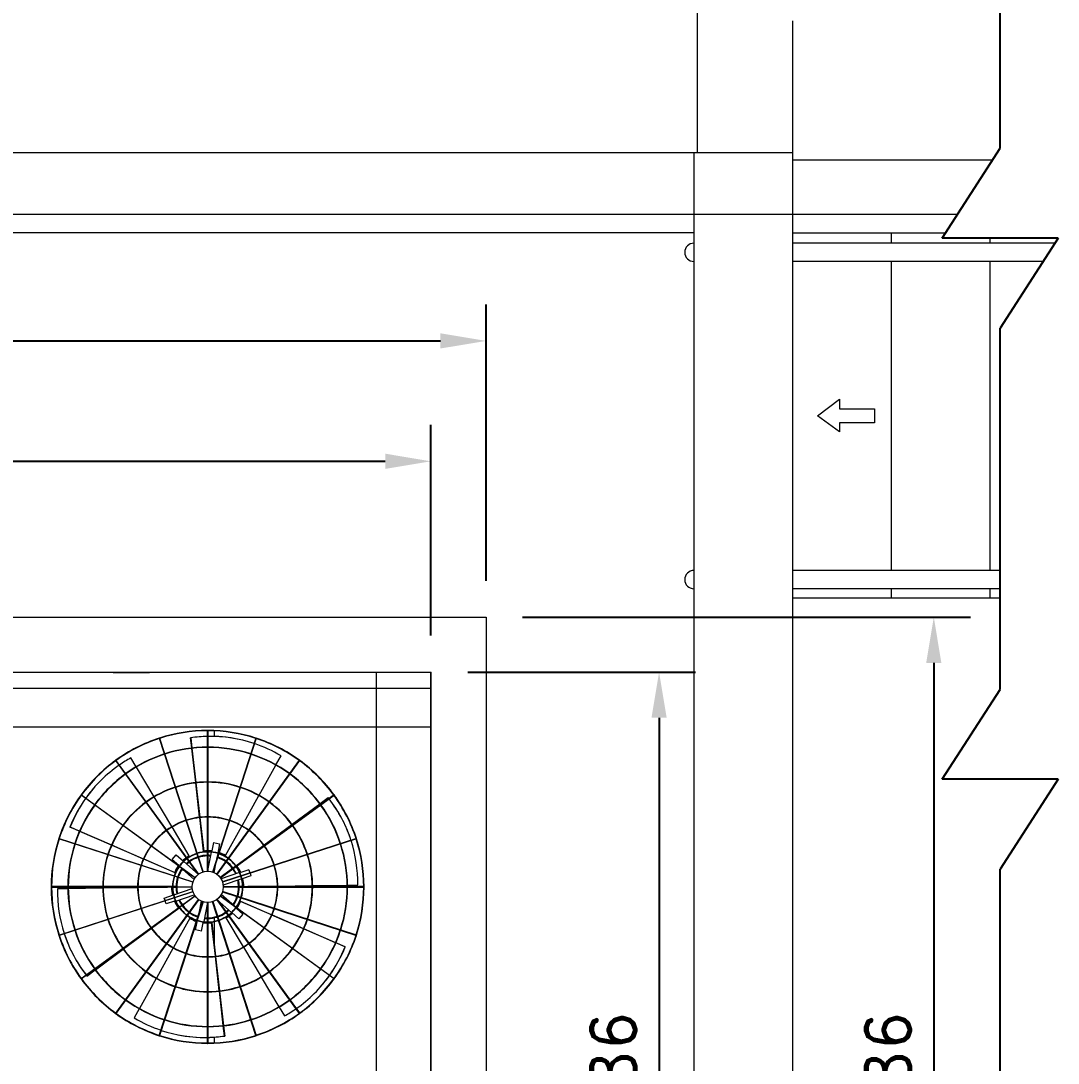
# Model space of a CAD drawing. Header units: millimetres. Extents: x -312439 to 477422, y -331570 to 212570.
# Drawn here: x 350536 to 353376, y 207002 to 209854 of the extents above; entities that cross this region are included whole.
import ezdxf

# ---------------------------------------------------------------- set-up
doc = ezdxf.new("R2010")
doc.units = ezdxf.units.MM
doc.layers.add("MS-110TR'S", color=3, linetype='Continuous', lineweight=5)
doc.styles.add('ROMAND', font='ROMAND.SHX')
doc.dimstyles.new('1-50 (MILIMETRO)', dxfattribs={"dimscale": 0, "dimtxt": 125, "dimasz": 125, "dimexe": 100, "dimexo": 100, "dimgap": 50, "dimtad": 0, "dimdec": 0, "dimzin": 0, "dimdsep": 46, "dimtxsty": 'ROMAND', "dimcen": -390, "dimclrd": 1, "dimclre": 1, "dimclrt": 3, "dimadec": 0, "dimazin": 0, "dimtfac": 1, "dimtdec": 0, "dimtix": 1, "dimtmove": 2, "dimatfit": 2, "dimfxl": 1, "dimtvp": 1, "dimtolj": 1, "dimtzin": 0, "dimarcsym": 0})

# ---------------------------------------------------------------- blocks, each defined once
blk = doc.blocks.new('*D6')
at = {"color": 1, "lineweight": -2, "transparency": 16777216}
for p, q in [((342107, 208322.2), (342107, 209078.5)), ((351809.8, 208322.2), (351809.8, 209078.5)), ((342232, 208978.5), (351684.8, 208978.5))]:
    blk.add_line(p, q, dxfattribs=at)
at = {"color": 1, "transparency": 16777216}
for points in [[(342232, 208999.4), (342232, 208957.7), (342107, 208978.5)], [(351684.8, 208999.4), (351684.8, 208957.7), (351809.8, 208978.5)]]:
    blk.add_solid(points, dxfattribs=at)
at = {"layer": 'Defpoints', "color": 0, "transparency": 16777216}
for p in [(351809.8, 208978.5), (342107, 208222.2), (351809.8, 208222.2)]:
    blk.add_point(p, dxfattribs=at)
at = {"color": 3, "transparency": 16777216, "insert": (346958.4, 209103.5), "char_height": 125, "attachment_point": 5, "style": 'ROMAND'}
blk.add_mtext('\\A1;9703', dxfattribs=at)
blk = doc.blocks.new('*D8')
at = {"color": 1, "lineweight": -2, "transparency": 16777216}
for p, q in [((346958.4, 208171.2), (346958.4, 208749)), ((351658.8, 208172.2), (351658.8, 208749)), ((347083.4, 208649), (351533.8, 208649))]:
    blk.add_line(p, q, dxfattribs=at)
at = {"color": 1, "transparency": 16777216}
for points in [[(347083.4, 208669.9), (347083.4, 208628.2), (346958.4, 208649)], [(351533.8, 208669.9), (351533.8, 208628.2), (351658.8, 208649)]]:
    blk.add_solid(points, dxfattribs=at)
at = {"layer": 'Defpoints', "color": 0, "transparency": 16777216}
for p in [(351658.8, 208649), (346958.4, 208071.2), (351658.8, 208072.2)]:
    blk.add_point(p, dxfattribs=at)
at = {"color": 3, "transparency": 16777216, "insert": (349308.6, 208774), "char_height": 125, "attachment_point": 5, "style": 'ROMAND'}
blk.add_mtext('\\A1;4700', dxfattribs=at)
blk = doc.blocks.new('*D9')
at = {"color": 1, "lineweight": -2, "transparency": 16777216}
for p, q in [((351909.8, 208222.2), (353135.2, 208222.2)), ((353035.2, 208097.2), (353035.2, 205761.2)), ((351909.8, 205636.2), (353135.2, 205636.2))]:
    blk.add_line(p, q, dxfattribs=at)
at = {"color": 1, "transparency": 16777216}
for points in [[(353014.4, 208097.2), (353056, 208097.2), (353035.2, 208222.2)], [(353014.4, 205761.2), (353056, 205761.2), (353035.2, 205636.2)]]:
    blk.add_solid(points, dxfattribs=at)
at = {"layer": 'Defpoints', "color": 0, "transparency": 16777216}
for p in [(351809.8, 208222.2), (351809.8, 205636.2), (353035.2, 205636.2)]:
    blk.add_point(p, dxfattribs=at)
at = {"color": 3, "transparency": 16777216, "insert": (352910.2, 206929.2), "char_height": 125, "attachment_point": 5, "rotation": 90, "style": 'ROMAND'}
blk.add_mtext('\\A1;2586', dxfattribs=at)
blk = doc.blocks.new('*D10')
at = {"color": 1, "lineweight": -2, "transparency": 16777216}
for p, q in [((351759.8, 208072.2), (352383.3, 208072.2)), ((352283.3, 207947.2), (352283.3, 205911.2)), ((351759.8, 205786.2), (352383.3, 205786.2))]:
    blk.add_line(p, q, dxfattribs=at)
at = {"color": 1, "transparency": 16777216}
for points in [[(352262.5, 207947.2), (352304.1, 207947.2), (352283.3, 208072.2)], [(352262.5, 205911.2), (352304.1, 205911.2), (352283.3, 205786.2)]]:
    blk.add_solid(points, dxfattribs=at)
at = {"layer": 'Defpoints', "color": 0, "transparency": 16777216}
for p in [(351659.8, 208072.2), (351659.8, 205786.2), (352283.3, 205786.2)]:
    blk.add_point(p, dxfattribs=at)
at = {"color": 3, "transparency": 16777216, "insert": (352158.3, 206929.2), "char_height": 125, "attachment_point": 5, "rotation": 90, "style": 'ROMAND'}
blk.add_mtext('\\A1;2286', dxfattribs=at)

msp = doc.modelspace()

# ---------------------------------------------------------------- linework, layer by layer
at = {"color": 2}
for p, q in [((353216.986, 209505.924, 0), (353216.986, 210494.664, 0)), ((353058.412, 209259.759, 0), (353216.986, 209505.924, 0)), ((353375.56, 209259.759, 0), (353058.412, 209259.759, 0)), ((353375.56, 209259.759, 0), (353216.986, 209013.594, 0)), ((353216.986, 208024.854, 0), (353216.986, 209013.594, 0)), ((353058.412, 207778.689, 0), (353216.986, 208024.854, 0)), ((353375.56, 207778.689, 0), (353058.412, 207778.689, 0)), ((353375.56, 207778.689, 0), (353216.986, 207532.523, 0)), ((353216.986, 206543.784, 0), (353216.986, 207532.523, 0))]:
    msp.add_line(p, q, dxfattribs=at)
at = {"color": 1, "linetype": 'Continuous', "lineweight": 0}
for p, q in [((352388.512, 209494.437, 0), (352388.512, 210024.437, 0)), ((352648.512, 209854.437, 0), (352648.512, 203569.437, 0)), ((341758.512, 209494.437, 0), (352648.512, 209494.437, 0)), ((352378.512, 209494.437, 0), (352378.512, 200628.55, 0)), ((352648.512, 209474.437, 0), (353196.702, 209474.437, 0)), ((353100.076, 209324.437, 0), (341758.512, 209324.437, 0)), ((352378.512, 209274.437, 0), (341588.512, 209274.437, 0)), ((352648.512, 209274.437, 0), (353067.867, 209274.437, 0)), ((352918.512, 209274.437, 0), (352918.512, 209246.037, 0)), ((353366.721, 209246.037, 0), (352648.512, 209246.037, 0)), ((353188.512, 209259.759, 0), (353188.512, 209246.037, 0)), ((353334.512, 209196.037, 0), (352648.512, 209196.037, 0)), ((352918.512, 209196.037, 0), (352918.512, 208350.333, 0)), ((353188.512, 209196.037, 0), (353188.512, 208350.333, 0)), ((352717.1, 208773.185, 0), (352777.178, 208819.485, 0)), ((352777.178, 208819.485, 0), (352777.178, 208792.362, 0)), ((352777.178, 208792.362, 0), (352872.498, 208792.362, 0)), ((352872.498, 208792.362, 0), (352872.498, 208754.007, 0)), ((352777.178, 208729.331, 0), (352717.1, 208773.185, 0)), ((352872.498, 208754.007, 0), (352777.178, 208754.007, 0)), ((352777.178, 208754.007, 0), (352777.178, 208729.331, 0)), ((353216.986, 208350.333, 0), (352648.512, 208350.333, 0)), ((353216.986, 208300.333, 0), (352648.512, 208300.333, 0)), ((352918.512, 208300.333, 0), (352918.512, 208274.437, 0)), ((353188.512, 208300.333, 0), (353188.512, 208274.437, 0)), ((353216.986, 208274.437, 0), (352648.512, 208274.437, 0))]:
    msp.add_line(p, q, dxfattribs=at)
at = {"color": 7, "linetype": 'Continuous', "lineweight": 0}
for p, q in [((342107.014, 208222.197, 0), (351809.752, 208222.197, 0)), ((351809.752, 208222.197, 0), (351809.752, 205636.197, 0))]:
    msp.add_line(p, q, dxfattribs=at)
at = {"color": 1, "linetype": 'Continuous', "lineweight": 0}
for centre in [(352378.512, 209221.037, 0), (352378.512, 208325.333, 0)]:
    msp.add_arc(centre, 25, 90, 270, dxfattribs=at)
at = {"layer": "MS-110TR'S", "color": 3, "linetype": 'Continuous', "lineweight": 0}
for p, q in [((342257.014, 208072.197, 0), (351659.752, 208072.197, 0)), ((350788.778, 208072.197, 0), (350788.778, 208071.197, 0)), ((350788.778, 208071.197, 0), (350888.778, 208071.197, 0)), ((350888.778, 208071.197, 0), (350888.778, 208072.197, 0)), ((351659.752, 208071.197, 0), (351509.752, 208071.197, 0)), ((351509.752, 205786.197, 0), (351509.752, 208071.197, 0)), ((351559.752, 208072.197, 0), (351559.752, 208071.197, 0)), ((351658.752, 205786.197, 0), (351658.752, 208072.197, 0)), ((351659.752, 205786.197, 0), (351659.752, 208072.197, 0)), ((346959.383, 208028.197, 0), (351658.752, 208028.197, 0)), ((351658.752, 207972.197, 0), (351659.752, 207972.197, 0)), ((346958.383, 207922.197, 0), (351658.752, 207922.197, 0)), ((351000.976, 207892.372, 0), (351001.57, 207892.253, 0)), ((351004.168, 207864.468, 0), (351000.976, 207892.372, 0)), ((351001.57, 207892.253, 0), (351004.741, 207864.534, 0)), ((351046.655, 207911.434, 0), (351046.655, 207896.157, 0)), ((351047.405, 207526.933, 0), (351047.405, 207912.185, 0)), ((351048.405, 207912.185, 0), (351048.405, 207526.933, 0)), ((351048.655, 207896.196, 0), (351048.655, 207911.434, 0)), ((351066.025, 207911.04, 0), (351066.025, 207896.086, 0)), ((350915.199, 207891.087, 0), (351034.248, 207524.691, 0)), ((350916.15, 207891.396, 0), (351035.199, 207525, 0)), ((351015.009, 207769.689, 0), (351004.281, 207863.475, 0)), ((351004.854, 207863.54, 0), (351015.582, 207769.755, 0)), ((351179.661, 207891.396, 0), (351060.611, 207525, 0)), ((351180.612, 207891.087, 0), (351061.562, 207524.691, 0)), ((351129.307, 207888.822, 0), (351128.713, 207888.941, 0)), ((350852.139, 207813.114, 0), (350837.602, 207837.479, 0)), ((351234.8, 207818.236, 0), (351248.51, 207842.789, 0)), ((351022.428, 207518.493, 0), (350795.983, 207830.168, 0)), ((351023.237, 207519.08, 0), (350796.792, 207830.756, 0)), ((350901.016, 207731.19, 0), (350852.651, 207812.255, 0)), ((351072.573, 207519.08, 0), (351299.019, 207830.756, 0)), ((351073.382, 207518.493, 0), (351299.828, 207830.168, 0)), ((351188.29, 207734.945, 0), (351234.312, 207817.363, 0)), ((350738.135, 207757.262, 0), (350737.735, 207756.807, 0)), ((351025.85, 207674.911, 0), (351015.122, 207768.696, 0)), ((351015.695, 207768.761, 0), (351026.423, 207674.976, 0)), ((351013.102, 207508.945, 0), (350701.427, 207735.391, 0)), ((350702.015, 207736.2, 0), (350728.24, 207717.146, 0)), ((350949.893, 207649.265, 0), (350901.528, 207730.331, 0)), ((351393.796, 207736.2, 0), (351082.121, 207509.754, 0)), ((351082.709, 207508.945, 0), (351394.384, 207735.391, 0)), ((351141.78, 207651.654, 0), (351187.802, 207734.072, 0)), ((351355.351, 207712.171, 0), (351377.736, 207728.75, 0)), ((351377.93, 207728.176, 0), (351355.694, 207711.707, 0)), ((351377.736, 207728.75, 0), (351377.93, 207728.176, 0)), ((350728.24, 207717.146, 0), (351013.69, 207509.754, 0)), ((351278.691, 207655.393, 0), (351354.547, 207711.575, 0)), ((351354.89, 207711.112, 0), (351279.034, 207654.929, 0)), ((351036.454, 207582.205, 0), (351025.964, 207673.917, 0)), ((351026.537, 207673.983, 0), (351037.048, 207582.086, 0)), ((350670.895, 207647.899, 0), (350671.295, 207648.354, 0)), ((350696.841, 207636.631, 0), (350670.895, 207647.899, 0)), ((350671.295, 207648.354, 0), (350697.071, 207637.16, 0)), ((350784.342, 207598.631, 0), (350697.758, 207636.233, 0)), ((350697.988, 207636.762, 0), (350784.572, 207599.159, 0)), ((350997.554, 207569.378, 0), (350950.405, 207648.407, 0)), ((351096.305, 207570.216, 0), (351141.292, 207650.781, 0)), ((351202.03, 207598.615, 0), (351277.887, 207654.797, 0)), ((351278.23, 207654.334, 0), (351202.373, 207598.151, 0)), ((351007.183, 207496.983, 0), (350640.786, 207616.032, 0)), ((350641.095, 207616.984, 0), (351007.492, 207497.934, 0)), ((351454.715, 207616.984, 0), (351088.319, 207497.934, 0)), ((351455.024, 207616.032, 0), (351088.628, 207496.983, 0)), ((351438.828, 207615.837, 0), (351438.634, 207616.412, 0)), ((350871.843, 207560.63, 0), (350785.259, 207598.232, 0)), ((350785.489, 207598.761, 0), (350872.074, 207561.159, 0)), ((351036.454, 207582.205, 0), (351037.048, 207582.086, 0)), ((351046.655, 207582.954, 0), (351046.655, 207580.778, 0)), ((351046.655, 207579.777, 0), (351046.655, 207570.85, 0)), ((351057.485, 207579.304, 0), (351048.405, 207533.974, 0)), ((351048.655, 207580.783, 0), (351048.655, 207583.006, 0)), ((351048.655, 207570.85, 0), (351048.655, 207579.783, 0)), ((351058.155, 207582.647, 0), (351057.683, 207580.289, 0)), ((351063.998, 207605.481, 0), (351059.399, 207582.526, 0)), ((351063.998, 207605.481, 0), (351080.477, 207602.18, 0)), ((351080.477, 207602.18, 0), (351075.391, 207576.789, 0)), ((351126.863, 207542.942, 0), (351201.227, 207598.019, 0)), ((351201.57, 207597.556, 0), (351129.492, 207544.171, 0)), ((350957.247, 207523.54, 0), (350872.761, 207560.232, 0)), ((350872.991, 207560.76, 0), (350957.647, 207523.996, 0)), ((350950.861, 207559.032, 0), (350961.959, 207571.653, 0)), ((350950.861, 207559.032, 0), (350968.442, 207543.572, 0)), ((350961.959, 207571.653, 0), (350981.589, 207554.392, 0)), ((350982.343, 207553.728, 0), (351022.42, 207518.487, 0)), ((350997.154, 207568.923, 0), (350997.554, 207569.378, 0)), ((351046.655, 207570.85, 0), (351047.405, 207570.85, 0)), ((351048.405, 207570.85, 0), (351048.655, 207570.85, 0)), ((351070.409, 207551.919, 0), (351064.714, 207523.485, 0)), ((351075.194, 207575.804, 0), (351072.099, 207560.357, 0)), ((351095.711, 207570.335, 0), (351096.305, 207570.216, 0)), ((350957.247, 207523.54, 0), (350957.647, 207523.996, 0)), ((350971.861, 207538.908, 0), (351010.554, 207504.884, 0)), ((351047.405, 207528.982, 0), (351046.994, 207526.926, 0)), ((351135.059, 207523.343, 0), (351084.472, 207506.247, 0)), ((351126.863, 207542.942, 0), (351127.047, 207542.395, 0)), ((351138.096, 207524.369, 0), (351136.011, 207523.664, 0)), ((351160.792, 207530.726, 0), (351138.613, 207523.231, 0)), ((351160.792, 207530.726, 0), (351163.607, 207522.397, 0)), ((351163.928, 207521.449, 0), (351166.173, 207514.804, 0)), ((351140.853, 207506.247, 0), (351090.284, 207489.157, 0)), ((351166.173, 207514.804, 0), (351141.804, 207506.569, 0)), ((350619.998, 207484.777, 0), (351005.249, 207484.777, 0)), ((351005.249, 207483.777, 0), (350619.998, 207483.777, 0)), ((350665.208, 207485.277, 0), (350620.499, 207485.277, 0)), ((350620.499, 207483.277, 0), (350665.208, 207483.277, 0)), ((350665.238, 207479.375, 0), (350636.747, 207478.967, 0)), ((350640.786, 207352.522, 0), (351007.183, 207471.571, 0)), ((351007.492, 207470.62, 0), (350641.095, 207351.571, 0)), ((350760.605, 207485.277, 0), (350666.208, 207485.277, 0)), ((350666.208, 207483.277, 0), (350760.605, 207483.277, 0)), ((350760.625, 207480.742, 0), (350666.238, 207479.389, 0)), ((350856.003, 207485.277, 0), (350761.605, 207485.277, 0)), ((350761.605, 207483.277, 0), (350856.003, 207483.277, 0)), ((350856.013, 207482.108, 0), (350761.625, 207480.756, 0)), ((350951.402, 207485.277, 0), (350857.003, 207485.277, 0)), ((350857.003, 207483.277, 0), (350937.597, 207483.277, 0)), ((350948.905, 207483.439, 0), (350857.012, 207482.123, 0)), ((350949.099, 207482.865, 0), (350948.905, 207483.439, 0)), ((350948.96, 207483.277, 0), (350951.402, 207483.277, 0)), ((350961.083, 207485.277, 0), (350952.402, 207485.277, 0)), ((350952.402, 207483.277, 0), (350961.083, 207483.277, 0)), ((350954.921, 207462.464, 0), (351005.508, 207479.56, 0)), ((350961.083, 207484.777, 0), (350961.083, 207485.277, 0)), ((350961.083, 207483.277, 0), (350961.083, 207483.777, 0)), ((351088.319, 207470.62, 0), (351454.715, 207351.571, 0)), ((351455.024, 207352.522, 0), (351088.628, 207471.571, 0)), ((351475.813, 207484.777, 0), (351090.561, 207484.777, 0)), ((351475.813, 207483.777, 0), (351090.561, 207483.777, 0)), ((351143.409, 207485.277, 0), (351134.228, 207485.277, 0)), ((351134.228, 207485.277, 0), (351134.228, 207484.777, 0)), ((351134.228, 207483.777, 0), (351134.228, 207483.277, 0)), ((351134.228, 207483.277, 0), (351143.409, 207483.277, 0)), ((351146.351, 207485.277, 0), (351144.409, 207485.277, 0)), ((351144.409, 207483.277, 0), (351238.808, 207483.277, 0)), ((351146.212, 207485.689, 0), (351146.406, 207485.115, 0)), ((351146.406, 207485.115, 0), (351238.798, 207486.439, 0)), ((351238.808, 207485.277, 0), (351157.713, 207485.277, 0)), ((351239.798, 207486.453, 0), (351334.185, 207487.806, 0)), ((351334.205, 207485.277, 0), (351239.808, 207485.277, 0)), ((351239.808, 207483.277, 0), (351334.205, 207483.277, 0)), ((351335.185, 207487.82, 0), (351429.572, 207489.172, 0)), ((351429.602, 207485.277, 0), (351335.205, 207485.277, 0)), ((351335.205, 207483.277, 0), (351429.602, 207483.277, 0)), ((351430.572, 207489.187, 0), (351458.563, 207489.588, 0)), ((351474.812, 207485.277, 0), (351430.602, 207485.277, 0)), ((351430.602, 207483.277, 0), (351474.812, 207483.277, 0)), ((350701.427, 207233.164, 0), (351013.102, 207459.609, 0)), ((351013.69, 207458.8, 0), (350702.015, 207232.355, 0)), ((350795.983, 207138.386, 0), (351022.428, 207450.062, 0)), ((351023.237, 207449.474, 0), (350796.792, 207137.799, 0)), ((350915.199, 207077.467, 0), (351034.248, 207443.864, 0)), ((351035.199, 207443.555, 0), (350916.15, 207077.158, 0)), ((350929.137, 207453.75, 0), (350953.97, 207462.142, 0)), ((350931.433, 207446.959, 0), (350929.137, 207453.75, 0)), ((350934.518, 207437.828, 0), (350931.753, 207446.011, 0)), ((350956.697, 207445.324, 0), (350934.518, 207437.828, 0)), ((350957.214, 207444.185, 0), (350959.735, 207445.037, 0)), ((350960.686, 207445.358, 0), (351011.255, 207462.448, 0)), ((351024.098, 207412.623, 0), (351030.637, 207445.27, 0)), ((351037.836, 207389.301, 0), (351047.405, 207437.077, 0)), ((351047.405, 207056.369, 0), (351047.405, 207441.621, 0)), ((351048.405, 207441.621, 0), (351048.405, 207056.369, 0)), ((351179.661, 207077.158, 0), (351060.611, 207443.555, 0)), ((351061.562, 207443.864, 0), (351180.612, 207077.467, 0)), ((351299.019, 207137.799, 0), (351072.573, 207449.474, 0)), ((351073.382, 207450.062, 0), (351280.774, 207164.612, 0)), ((351113.226, 207414.599, 0), (351074.24, 207448.881, 0)), ((351393.796, 207232.355, 0), (351082.121, 207458.8, 0)), ((351082.709, 207459.609, 0), (351394.384, 207233.164, 0)), ((351121.072, 207431.736, 0), (351085.092, 207463.375, 0)), ((351138.064, 207445.014, 0), (351137.664, 207444.559, 0)), ((351222.74, 207407.612, 0), (351137.664, 207444.559, 0)), ((351138.064, 207445.014, 0), (351222.971, 207408.14, 0)), ((350968.448, 207425.613, 0), (350894.407, 207370.774, 0)), ((350968.448, 207425.613, 0), (350968.362, 207425.868, 0)), ((351133.352, 207396.901, 0), (351113.98, 207413.935, 0)), ((351126.869, 207424.982, 0), (351144.45, 207409.522, 0)), ((351144.45, 207409.522, 0), (351133.352, 207396.901, 0)), ((351310.242, 207369.611, 0), (351223.657, 207407.213, 0)), ((351223.888, 207407.742, 0), (351310.472, 207370.14, 0)), ((350894.064, 207371.239, 0), (350940.062, 207405.306, 0)), ((350999.006, 207398.338, 0), (350954.138, 207317.987, 0)), ((350999.6, 207398.219, 0), (350999.006, 207398.338, 0)), ((351014.834, 207366.374, 0), (351019.948, 207391.907, 0)), ((351020.146, 207392.892, 0), (351022.408, 207404.185, 0)), ((351031.313, 207363.073, 0), (351035.911, 207386.029, 0)), ((351037.156, 207385.907, 0), (351037.638, 207388.316, 0)), ((351047.405, 207397.705, 0), (351046.655, 207397.705, 0)), ((351046.655, 207397.705, 0), (351046.655, 207388.777, 0)), ((351046.655, 207387.777, 0), (351046.655, 207385.548, 0)), ((351048.655, 207397.705, 0), (351048.405, 207397.705, 0)), ((351048.655, 207388.772, 0), (351048.655, 207397.705, 0)), ((351048.655, 207385.6, 0), (351048.655, 207387.772, 0)), ((351068.78, 207294.517, 0), (351058.263, 207386.468, 0)), ((351058.857, 207386.349, 0), (351058.263, 207386.468, 0)), ((351058.857, 207386.349, 0), (351069.354, 207294.581, 0)), ((351066.025, 207399.67, 0), (351066.025, 207390.503, 0)), ((351066.025, 207389.485, 0), (351066.025, 207323.683, 0)), ((351098.156, 207399.631, 0), (351097.756, 207399.176, 0)), ((351097.756, 207399.176, 0), (351145.036, 207319.929, 0)), ((350656.483, 207352.717, 0), (350656.677, 207352.143, 0)), ((350817.404, 207314.46, 0), (350893.261, 207370.643, 0)), ((350893.603, 207370.179, 0), (350817.747, 207313.996, 0)), ((351031.313, 207363.073, 0), (351014.834, 207366.374, 0)), ((351397.743, 207331.61, 0), (351311.159, 207369.212, 0)), ((351311.389, 207369.741, 0), (351397.973, 207332.139, 0)), ((351424.016, 207320.2, 0), (351398.66, 207331.212, 0)), ((351398.891, 207331.741, 0), (351424.416, 207320.655, 0)), ((350740.744, 207257.682, 0), (350816.6, 207313.865, 0)), ((350816.943, 207313.401, 0), (350741.086, 207257.218, 0)), ((350953.65, 207317.114, 0), (350907.628, 207234.696, 0)), ((351079.622, 207199.738, 0), (351068.894, 207293.523, 0)), ((351069.467, 207293.587, 0), (351080.195, 207199.802, 0)), ((351145.548, 207319.07, 0), (351193.913, 207238.004, 0)), ((351424.416, 207320.655, 0), (351424.016, 207320.2, 0)), ((350717.38, 207240.378, 0), (350739.94, 207257.087, 0)), ((350717.574, 207239.804, 0), (350717.38, 207240.378, 0)), ((350740.283, 207256.623, 0), (350717.574, 207239.804, 0)), ((351194.426, 207237.146, 0), (351242.79, 207156.08, 0)), ((350907.14, 207233.823, 0), (350861.118, 207151.405, 0)), ((351357.176, 207211.292, 0), (351357.576, 207211.747, 0)), ((351090.463, 207104.959, 0), (351079.735, 207198.744, 0)), ((351080.308, 207198.809, 0), (351091.036, 207105.023, 0)), ((350860.63, 207150.532, 0), (350846.8, 207125.765, 0)), ((351243.303, 207155.221, 0), (351257.708, 207131.076, 0)), ((351280.774, 207164.612, 0), (351299.828, 207138.386, 0)), ((351093.741, 207076.301, 0), (351090.576, 207103.965, 0)), ((351091.15, 207104.03, 0), (351094.335, 207076.182, 0)), ((350966.004, 207079.732, 0), (350966.598, 207079.613, 0)), ((351046.655, 207072.359, 0), (351046.655, 207057.121, 0)), ((351048.655, 207057.121, 0), (351048.655, 207072.398, 0)), ((351066.025, 207073.181, 0), (351066.025, 207057.515, 0)), ((351094.335, 207076.182, 0), (351093.741, 207076.301, 0))]:
    msp.add_line(p, q, dxfattribs=at)
msp.add_circle((351047.905, 207484.277, 0), 42.659, dxfattribs=at)
for centre, radius, start, end in [((351047.655, 207484.277, 0), 428.158, 90.024494, 107.917544), ((351047.655, 207484.277, 0), 427.158, 90.033533, 107.901042), ((351047.905, 207912.185, 0), 0.5, 0, 180), ((351047.655, 207484.277, 0), 428.158, 72.030975, 89.908558), ((351047.655, 207484.277, 0), 427.158, 72.035174, 89.899401), ((351047.655, 207484.277, 0), 428.158, 108.018773, 125.932197), ((351047.655, 207484.277, 0), 427.158, 108.035174, 125.905805), ((350915.675, 207891.242, 0), 0.5, 18, 198), ((351047.905, 207484.277, 0), 382.698, 90.074858, 107.925142), ((351047.905, 207484.277, 0), 381.698, 90.075054, 107.924946), ((351047.905, 207484.277, 0), 382.698, 72.074858, 89.925142), ((351047.905, 207484.277, 0), 381.698, 72.075054, 89.924946), ((351180.136, 207891.242, 0), 0.5, 342, 162), ((351047.655, 207484.277, 0), 427.158, 54.039937, 71.901042), ((351047.655, 207484.277, 0), 428.158, 54.03841, 71.905364), ((351047.905, 207484.277, 0), 382.698, 108.074858, 125.925142), ((351047.905, 207484.277, 0), 381.698, 108.075054, 125.924946), ((351047.905, 207484.277, 0), 381.698, 54.075054, 71.924946), ((351047.905, 207484.277, 0), 382.698, 54.074858, 71.925142), ((351047.655, 207484.277, 0), 428.158, 126.013622, 143.951759), ((351047.655, 207484.277, 0), 427.158, 126.039937, 143.913223), ((350796.387, 207830.462, 0), 0.5, 36, 216), ((351299.423, 207830.462, 0), 0.5, 324, 144), ((351047.655, 207484.277, 0), 427.158, 36.047356, 53.905805), ((351047.655, 207484.277, 0), 428.158, 36.046941, 53.907446), ((351047.905, 207484.277, 0), 382.698, 126.074858, 143.925142), ((351047.905, 207484.277, 0), 381.698, 126.075054, 143.924946), ((351047.905, 207484.277, 0), 381.698, 36.075054, 53.924946), ((351047.905, 207484.277, 0), 382.698, 36.074858, 53.925142), ((351047.905, 207484.277, 0), 287.302, 108.099714, 125.900286), ((351047.905, 207484.277, 0), 286.302, 108.100062, 125.899938), ((351047.905, 207484.277, 0), 287.302, 90.099714, 107.900286), ((351047.905, 207484.277, 0), 286.302, 90.100062, 107.899938), ((351047.905, 207484.277, 0), 287.302, 72.099714, 89.900286), ((351047.905, 207484.277, 0), 286.302, 72.100062, 89.899938), ((351047.905, 207484.277, 0), 286.302, 54.100062, 71.899938), ((351047.905, 207484.277, 0), 287.302, 54.099714, 71.900286), ((351047.655, 207484.277, 0), 428.158, 144.008871, 161.974926), ((351047.655, 207484.277, 0), 427.158, 144.047356, 161.922571), ((350701.721, 207735.795, 0), 0.5, 54, 234), ((351047.655, 207484.277, 0), 427.158, 18.056704, 35.913223), ((351394.09, 207735.795, 0), 0.5, 306, 126), ((351047.655, 207484.277, 0), 428.158, 18.056552, 35.913726), ((351047.905, 207484.277, 0), 382.698, 144.074858, 161.925142), ((351047.905, 207484.277, 0), 381.698, 144.075054, 161.924946), ((351047.905, 207484.277, 0), 287.302, 126.099714, 143.900286), ((351047.905, 207484.277, 0), 286.302, 126.100062, 143.899938), ((351047.905, 207484.277, 0), 286.302, 36.100062, 53.899938), ((351047.905, 207484.277, 0), 287.302, 36.099714, 53.900286), ((351047.905, 207484.277, 0), 381.698, 18.075054, 35.924946), ((351047.905, 207484.277, 0), 382.698, 18.074858, 35.925142), ((351047.905, 207484.277, 0), 191.905, 108.149282, 125.850718), ((351047.905, 207484.277, 0), 190.905, 108.150064, 125.849936), ((351047.905, 207484.277, 0), 191.905, 90.149282, 107.850718), ((351047.905, 207484.277, 0), 190.905, 90.150064, 107.849936), ((351047.905, 207484.277, 0), 191.905, 72.149282, 89.850718), ((351047.905, 207484.277, 0), 190.905, 72.150064, 89.849936), ((351047.905, 207484.277, 0), 190.905, 54.150064, 71.849936), ((351047.905, 207484.277, 0), 191.905, 54.149282, 71.850718), ((351047.905, 207484.277, 0), 287.302, 144.099714, 161.900286), ((351047.905, 207484.277, 0), 286.302, 144.100062, 161.899938), ((351047.905, 207484.277, 0), 191.905, 126.149282, 143.850718), ((351047.905, 207484.277, 0), 190.905, 126.150064, 143.849936), ((351047.905, 207484.277, 0), 190.905, 36.150064, 53.849936), ((351047.905, 207484.277, 0), 191.905, 36.149282, 53.850718), ((351047.905, 207484.277, 0), 286.302, 18.100062, 35.899938), ((351047.905, 207484.277, 0), 287.302, 18.099714, 35.900286), ((351047.655, 207484.277, 0), 428.158, 162.004374, 197.995626), ((351047.655, 207484.277, 0), 427.158, 162.056704, 179.932934), ((350640.941, 207616.508, 0), 0.5, 72, 252), ((351047.655, 207484.277, 0), 427.158, 0.067066, 17.922571), ((351454.87, 207616.508, 0), 0.5, 288, 108), ((351047.655, 207484.277, 0), 428.158, 0.06691, 17.922771), ((351047.905, 207484.277, 0), 382.698, 162.074858, 179.925142), ((351047.905, 207484.277, 0), 381.698, 162.075054, 179.924946), ((351047.905, 207484.277, 0), 191.905, 144.149282, 161.850718), ((351047.905, 207484.277, 0), 190.905, 144.150064, 161.849936), ((351047.905, 207484.277, 0), 96.508, 90.296845, 107.703155), ((351047.905, 207484.277, 0), 95.508, 90.299953, 107.700047), ((351047.905, 207484.277, 0), 96.508, 72.296845, 89.703155), ((351047.905, 207484.277, 0), 95.508, 72.299953, 89.700047), ((351047.905, 207484.277, 0), 190.905, 18.150064, 35.849936), ((351047.905, 207484.277, 0), 191.905, 18.149282, 35.850718), ((351047.905, 207484.277, 0), 381.698, 0.075054, 17.924946), ((351047.905, 207484.277, 0), 382.698, 0.074858, 17.925142), ((351047.905, 207484.277, 0), 287.302, 162.099714, 179.900286), ((351047.905, 207484.277, 0), 286.302, 162.100062, 179.899938), ((351047.905, 207484.277, 0), 96.508, 126.296845, 143.703155), ((351047.905, 207484.277, 0), 95.508, 126.299953, 143.700047), ((351047.655, 207484.277, 0), 86.578, 126.197043, 132.689414), ((351047.655, 207484.277, 0), 84.578, 126.201702, 132.547384), ((351047.905, 207484.277, 0), 96.508, 108.296845, 125.703155), ((351047.905, 207484.277, 0), 95.508, 108.299953, 125.700047), ((351047.655, 207484.277, 0), 86.578, 108.173543, 125.535257), ((351047.655, 207484.277, 0), 84.578, 108.177647, 125.524267), ((351047.655, 207484.277, 0), 86.578, 90.165445, 107.511756), ((351047.655, 207484.277, 0), 84.578, 90.169358, 107.500211), ((351047.655, 207484.277, 0), 86.578, 84.656808, 89.503658), ((351047.655, 207484.277, 0), 84.578, 84.798838, 89.491921), ((351047.655, 207484.277, 0), 84.578, 72.177647, 72.547384), ((351047.655, 207484.277, 0), 86.578, 72.173543, 72.689414), ((351047.655, 207484.277, 0), 84.578, 54.201702, 71.500211), ((351047.655, 207484.277, 0), 86.578, 54.197043, 71.511756), ((351047.905, 207484.277, 0), 95.508, 54.299953, 71.700047), ((351047.905, 207484.277, 0), 96.508, 54.296845, 71.703155), ((351047.655, 207484.277, 0), 84.578, 36.23917, 53.524267), ((351047.655, 207484.277, 0), 86.578, 36.233645, 53.535257), ((351047.905, 207484.277, 0), 95.508, 36.299953, 53.700047), ((351047.905, 207484.277, 0), 96.508, 36.296845, 53.703155), ((351047.905, 207484.277, 0), 286.302, 0.100062, 17.899938), ((351047.905, 207484.277, 0), 287.302, 0.099714, 17.900286), ((351047.905, 207484.277, 0), 191.905, 162.149282, 179.850718), ((351047.905, 207484.277, 0), 190.905, 162.150064, 179.849936), ((351047.905, 207484.277, 0), 96.508, 144.296845, 161.703155), ((351047.905, 207484.277, 0), 95.508, 144.299953, 161.700047), ((351047.655, 207484.277, 0), 86.578, 144.656808, 161.617982), ((351047.655, 207484.277, 0), 84.578, 144.798838, 161.608948), ((351047.655, 207484.277, 0), 84.578, 24.798838, 35.561735), ((351047.655, 207484.277, 0), 86.578, 24.656808, 35.57186), ((351047.905, 207484.277, 0), 95.508, 18.299953, 35.700047), ((351047.905, 207484.277, 0), 96.508, 18.296845, 35.703155), ((351047.905, 207484.277, 0), 190.905, 0.150064, 17.849936), ((351047.905, 207484.277, 0), 191.905, 0.149282, 17.850718), ((351047.905, 207484.277, 0), 96.508, 162.296845, 179.703155), ((351047.905, 207484.277, 0), 95.508, 162.299953, 179.700047), ((351047.655, 207484.277, 0), 86.578, 162.279766, 179.669108), ((351047.655, 207484.277, 0), 84.578, 162.286382, 179.661283), ((351047.655, 207484.277, 0), 84.578, 0.338717, 12.547384), ((351047.655, 207484.277, 0), 86.578, 0.330892, 12.689414), ((351047.905, 207484.277, 0), 95.508, 0.299953, 17.700047), ((351047.905, 207484.277, 0), 96.508, 0.296845, 17.703155), ((350619.998, 207484.277, 0), 0.5, 90, 270), ((351047.655, 207484.277, 0), 427.158, 180.067066, 197.943296), ((351047.905, 207484.277, 0), 382.698, 180.074858, 197.925142), ((351047.905, 207484.277, 0), 381.698, 180.075054, 197.924946), ((351047.905, 207484.277, 0), 287.302, 180.099714, 197.900286), ((351047.905, 207484.277, 0), 286.302, 180.100062, 197.899938), ((351047.905, 207484.277, 0), 191.905, 180.149282, 197.850718), ((351047.905, 207484.277, 0), 190.905, 180.150064, 197.849936), ((351047.905, 207484.277, 0), 96.508, 180.296845, 197.703155), ((351047.905, 207484.277, 0), 95.508, 180.299953, 197.700047), ((351047.655, 207484.277, 0), 86.578, 180.330892, 192.689414), ((351047.655, 207484.277, 0), 84.578, 180.338717, 192.547384), ((351047.655, 207484.277, 0), 84.578, 342.391052, 359.661283), ((351047.655, 207484.277, 0), 86.578, 342.382018, 359.669108), ((351047.905, 207484.277, 0), 95.508, 342.299953, 359.700047), ((351047.905, 207484.277, 0), 96.508, 342.296845, 359.703155), ((351047.905, 207484.277, 0), 190.905, 342.150064, 359.849936), ((351047.905, 207484.277, 0), 191.905, 342.149282, 359.850718), ((351047.905, 207484.277, 0), 286.302, 342.100062, 359.899938), ((351047.905, 207484.277, 0), 287.302, 342.099714, 359.900286), ((351047.905, 207484.277, 0), 381.698, 342.075054, 359.924946), ((351047.905, 207484.277, 0), 382.698, 342.074858, 359.925142), ((351047.655, 207484.277, 0), 427.158, 342.077429, 359.932934), ((351047.655, 207484.277, 0), 428.158, 342.077229, 359.93309), ((351475.813, 207484.277, 0), 0.5, 270, 90), ((351047.905, 207484.277, 0), 96.508, 198.296845, 215.703155), ((351047.905, 207484.277, 0), 95.508, 198.299953, 215.700047), ((351047.655, 207484.277, 0), 86.578, 204.656808, 215.766355), ((351047.655, 207484.277, 0), 84.578, 204.798838, 215.76083), ((351047.655, 207484.277, 0), 84.578, 324.798838, 341.713618), ((351047.655, 207484.277, 0), 86.578, 324.656808, 341.720234), ((351047.905, 207484.277, 0), 95.508, 324.299953, 341.700047), ((351047.905, 207484.277, 0), 96.508, 324.296845, 341.703155), ((351047.905, 207484.277, 0), 191.905, 198.149282, 215.850718), ((351047.905, 207484.277, 0), 190.905, 198.150064, 215.849936), ((351047.905, 207484.277, 0), 96.508, 216.296845, 233.703155), ((351047.905, 207484.277, 0), 95.508, 216.299953, 233.700047), ((351047.655, 207484.277, 0), 86.578, 216.42814, 233.802957), ((351047.655, 207484.277, 0), 84.578, 216.438265, 233.798298), ((351047.655, 207484.277, 0), 86.578, 234.464743, 251.826457), ((351047.655, 207484.277, 0), 84.578, 234.475733, 251.822353), ((351047.655, 207484.277, 0), 84.578, 288.499789, 305.798298), ((351047.655, 207484.277, 0), 86.578, 288.488244, 305.802957), ((351047.655, 207484.277, 0), 84.578, 306.475733, 312.547384), ((351047.655, 207484.277, 0), 86.578, 306.464743, 312.689414), ((351047.905, 207484.277, 0), 95.508, 306.299953, 323.700047), ((351047.905, 207484.277, 0), 96.508, 306.296845, 323.703155), ((351047.905, 207484.277, 0), 190.905, 324.150064, 341.849936), ((351047.905, 207484.277, 0), 191.905, 324.149282, 341.850718), ((351047.905, 207484.277, 0), 287.302, 198.099714, 215.900286), ((351047.905, 207484.277, 0), 286.302, 198.100062, 215.899938), ((351047.905, 207484.277, 0), 96.508, 234.296845, 251.703155), ((351047.905, 207484.277, 0), 95.508, 234.299953, 251.700047), ((351047.905, 207484.277, 0), 96.508, 252.296845, 269.703155), ((351047.905, 207484.277, 0), 95.508, 252.299953, 269.700047), ((351047.655, 207484.277, 0), 86.578, 252.488244, 252.689414), ((351047.655, 207484.277, 0), 84.578, 252.499789, 252.547384), ((351047.655, 207484.277, 0), 86.578, 264.656808, 269.834555), ((351047.655, 207484.277, 0), 84.578, 264.798838, 269.830642), ((351047.655, 207484.277, 0), 84.578, 270.508079, 287.822353), ((351047.655, 207484.277, 0), 86.578, 270.496342, 287.826457), ((351047.905, 207484.277, 0), 95.508, 270.299953, 287.700047), ((351047.905, 207484.277, 0), 96.508, 270.296845, 287.703155), ((351047.905, 207484.277, 0), 95.508, 288.299953, 305.700047), ((351047.905, 207484.277, 0), 96.508, 288.296845, 305.703155), ((351047.905, 207484.277, 0), 286.302, 324.100062, 341.899938), ((351047.905, 207484.277, 0), 287.302, 324.099714, 341.900286), ((350640.941, 207352.046, 0), 0.5, 108, 288), ((351047.655, 207484.277, 0), 428.158, 198.025074, 215.991129), ((351047.655, 207484.277, 0), 427.158, 198.077429, 215.952644), ((351047.905, 207484.277, 0), 382.698, 198.074858, 215.925142), ((351047.905, 207484.277, 0), 381.698, 198.075054, 215.924946), ((351047.905, 207484.277, 0), 191.905, 216.149282, 233.850718), ((351047.905, 207484.277, 0), 190.905, 216.150064, 233.849936), ((351047.905, 207484.277, 0), 190.905, 306.150064, 323.849936), ((351047.905, 207484.277, 0), 191.905, 306.149282, 323.850718), ((351047.905, 207484.277, 0), 381.698, 324.075054, 341.924946), ((351047.905, 207484.277, 0), 382.698, 324.074858, 341.925142), ((351047.655, 207484.277, 0), 427.158, 324.086777, 341.943296), ((351047.655, 207484.277, 0), 428.158, 324.086274, 341.943448), ((351454.87, 207352.046, 0), 0.5, 252, 72), ((351047.905, 207484.277, 0), 191.905, 234.149282, 251.850718), ((351047.905, 207484.277, 0), 190.905, 234.150064, 251.849936), ((351047.905, 207484.277, 0), 190.905, 288.150064, 305.849936), ((351047.905, 207484.277, 0), 191.905, 288.149282, 305.850718), ((351047.905, 207484.277, 0), 287.302, 216.099714, 233.900286), ((351047.905, 207484.277, 0), 286.302, 216.100062, 233.899938), ((351047.905, 207484.277, 0), 191.905, 252.149282, 269.850718), ((351047.905, 207484.277, 0), 190.905, 252.150064, 269.849936), ((351047.905, 207484.277, 0), 190.905, 270.150064, 287.849936), ((351047.905, 207484.277, 0), 191.905, 270.149282, 287.850718), ((351047.905, 207484.277, 0), 286.302, 306.100062, 323.899938), ((351047.905, 207484.277, 0), 287.302, 306.099714, 323.900286), ((351047.905, 207484.277, 0), 382.698, 216.074858, 233.925142), ((351047.905, 207484.277, 0), 381.698, 216.075054, 233.924946), ((351047.905, 207484.277, 0), 287.302, 234.099714, 251.900286), ((351047.905, 207484.277, 0), 286.302, 234.100062, 251.899938), ((351047.905, 207484.277, 0), 286.302, 288.100062, 305.899938), ((351047.905, 207484.277, 0), 287.302, 288.099714, 305.900286), ((351047.905, 207484.277, 0), 381.698, 306.075054, 323.924946), ((351047.905, 207484.277, 0), 382.698, 306.074858, 323.925142), ((350701.721, 207232.759, 0), 0.5, 126, 306), ((351047.655, 207484.277, 0), 428.158, 216.048241, 233.986378), ((351047.655, 207484.277, 0), 427.158, 216.086777, 233.960063), ((351047.905, 207484.277, 0), 287.302, 252.099714, 269.900286), ((351047.905, 207484.277, 0), 286.302, 252.100062, 269.899938), ((351047.905, 207484.277, 0), 286.302, 270.100062, 287.899938), ((351047.905, 207484.277, 0), 287.302, 270.099714, 287.900286), ((351047.655, 207484.277, 0), 427.158, 306.094195, 323.952644), ((351047.655, 207484.277, 0), 428.158, 306.092554, 323.953059), ((351394.09, 207232.759, 0), 0.5, 234, 54), ((351047.905, 207484.277, 0), 382.698, 234.074858, 251.925142), ((351047.905, 207484.277, 0), 381.698, 234.075054, 251.924946), ((351047.905, 207484.277, 0), 381.698, 288.075054, 305.924946), ((351047.905, 207484.277, 0), 382.698, 288.074858, 305.925142), ((350796.387, 207138.093, 0), 0.5, 144, 324), ((351047.655, 207484.277, 0), 428.158, 234.067803, 251.981227), ((351047.655, 207484.277, 0), 427.158, 234.094195, 251.964826), ((351047.655, 207484.277, 0), 427.158, 288.098958, 305.960063), ((351047.655, 207484.277, 0), 428.158, 288.094636, 305.96159), ((351299.423, 207138.093, 0), 0.5, 216, 36), ((351047.905, 207484.277, 0), 382.698, 252.074858, 269.925142), ((351047.905, 207484.277, 0), 381.698, 252.075054, 269.924946), ((351047.905, 207484.277, 0), 381.698, 270.075054, 287.924946), ((351047.905, 207484.277, 0), 382.698, 270.074858, 287.925142), ((350915.675, 207077.313, 0), 0.5, 162, 342), ((351047.655, 207484.277, 0), 428.158, 252.082456, 269.975506), ((351047.655, 207484.277, 0), 427.158, 252.098958, 269.966467), ((351047.655, 207484.277, 0), 428.158, 270.091442, 287.969025), ((351047.655, 207484.277, 0), 427.158, 270.100599, 287.964826), ((351180.136, 207077.313, 0), 0.5, 198, 18), ((351047.905, 207056.369, 0), 0.5, 180, 0)]:
    msp.add_arc(centre, radius, start, end, dxfattribs=at)
for centre, major_axis, start_param, end_param in [((351047.655, 207484.277, 0), (81.057, 404.664), 0.2078073, 0.32590727), ((351048.25, 207484.158, 0), (81.057, 404.664), 0.20931516, 0.32590727), ((351048.25, 207484.158, 0), (81.057, 404.664), 6.16322366, 6.48996283), ((351047.655, 207484.277, 0), (81.057, 404.664), 0, 0.20526967), ((351048.25, 207484.158, 0), (81.057, 404.664), 5.95727804, 6.16068281), ((351048.056, 207484.732, 0), (-309.921, 272.53), 5.95727804, 6.05118317), ((351048.056, 207484.732, 0), (-309.921, 272.53), 6.05371958, 6.38060415), ((351047.655, 207484.277, 0), (-309.921, 272.53), 0, 0.09588536), ((351047.655, 207484.277, 0), (-309.921, 272.53), 0.09842683, 0.32590727), ((351048.056, 207484.732, 0), (-309.921, 272.53), 0.09996031, 0.32590727), ((351047.655, 207484.277, 0), (390.978, 132.134), 0.3172674, 0.32590727), ((351047.849, 207483.703, 0), (390.978, 132.134), 0.31873174, 0.32590727), ((351047.849, 207483.703, 0), (390.978, 132.134), 6.27347339, 6.59938579), ((351047.655, 207484.277, 0), (390.978, 132.134), 0, 0.31473615), ((351047.849, 207483.703, 0), (390.978, 132.134), 5.95727804, 6.27093083), ((351048.25, 207484.158, 0), (19.451, 97.105), 0.21610048, 0.32590727), ((351048.25, 207484.158, 0), (19.451, 97.105), 0.08898637, 0.20552527), ((351047.655, 207484.277, 0), (19.451, 97.105), 6.16380472, 6.18740867), ((351048.25, 207484.158, 0), (19.451, 97.105), 6.17017799, 6.19385728), ((351047.655, 207484.277, 0), (19.451, 97.105), 5.95727804, 6.15321616), ((351048.25, 207484.158, 0), (19.451, 97.105), 5.95727804, 6.15958939), ((351048.056, 207484.732, 0), (-74.37, 65.397), 6.06086145, 6.19385728), ((351047.655, 207484.277, 0), (-74.37, 65.397), 6.05461193, 6.18740867), ((351048.056, 207484.732, 0), (-74.37, 65.397), 5.95727804, 6.0502913), ((351047.655, 207484.277, 0), (-74.37, 65.397), 5.95727804, 6.04404185), ((351048.056, 207484.732, 0), (-74.37, 65.397), 0.10765943, 0.32590727), ((351048.056, 207484.732, 0), (-74.37, 65.397), 0.08898637, 0.09706817), ((351047.849, 207483.703, 0), (93.82, 31.707), 0.08898637, 0.31565174), ((351047.655, 207484.277, 0), (93.82, 31.707), 5.95727804, 6.18740867), ((351047.849, 207483.703, 0), (93.82, 31.707), 5.95727804, 6.19385728), ((351047.461, 207484.851, 0), (-390.978, -132.134), 5.95727804, 6.27132368), ((351047.461, 207484.851, 0), (-93.82, -31.707), 5.95727804, 6.19385728), ((351047.655, 207484.277, 0), (-93.82, -31.707), 5.95727804, 6.18740867), ((351047.461, 207484.851, 0), (-93.82, -31.707), 0.08898637, 0.31875187), ((351047.255, 207483.822, 0), (74.37, -65.397), 0.11077229, 0.32590727), ((351047.655, 207484.277, 0), (74.37, -65.397), 6.05888766, 6.18740867), ((351047.255, 207483.822, 0), (74.37, -65.397), 6.0651374, 6.19385728), ((351047.255, 207483.822, 0), (74.37, -65.397), 0.08898637, 0.10018082), ((351047.061, 207484.396, 0), (-19.451, -97.105), 5.95727804, 6.16462452), ((351047.655, 207484.277, 0), (-19.451, -97.105), 5.95727804, 6.15825136), ((351047.061, 207484.396, 0), (-19.451, -97.105), 6.17521346, 6.19385728), ((351047.655, 207484.277, 0), (-19.451, -97.105), 6.16883991, 6.18740867), ((351047.061, 207484.396, 0), (-19.451, -97.105), 0.08898637, 0.21081282), ((351047.061, 207484.396, 0), (-19.451, -97.105), 0.22138839, 0.32590727), ((351047.255, 207483.822, 0), (74.37, -65.397), 5.95727804, 6.05456696), ((351047.655, 207484.277, 0), (74.37, -65.397), 5.95727804, 6.04831757), ((351047.461, 207484.851, 0), (-390.978, -132.134), 6.27386624, 6.60012971), ((351047.655, 207484.277, 0), (-390.978, -132.134), 0, 0.31548007), ((351047.255, 207483.822, 0), (309.921, -272.53), 0.10070723, 0.32590727), ((351047.655, 207484.277, 0), (309.921, -272.53), 0.09917375, 0.32590727), ((351047.655, 207484.277, 0), (-390.978, -132.134), 0.31801132, 0.32590727), ((351047.461, 207484.851, 0), (-390.978, -132.134), 0.31947566, 0.32590727), ((351047.255, 207483.822, 0), (309.921, -272.53), 6.05474559, 6.38135106), ((351047.655, 207484.277, 0), (309.921, -272.53), 0, 0.09663228), ((351047.255, 207483.822, 0), (309.921, -272.53), 5.95727804, 6.05220917), ((351047.061, 207484.396, 0), (-81.057, -404.664), 5.95727804, 6.16189106), ((351047.061, 207484.396, 0), (-81.057, -404.664), 6.16443191, 6.49123165), ((351047.655, 207484.277, 0), (-81.057, -404.664), 0, 0.20653849), ((351047.061, 207484.396, 0), (-81.057, -404.664), 0.21058398, 0.32590727), ((351047.655, 207484.277, 0), (-81.057, -404.664), 0.20907612, 0.32590727)]:
    msp.add_ellipse(centre, major_axis=major_axis, ratio=0.95299045, start_param=start_param, end_param=end_param, dxfattribs=at)

# ---------------------------------------------------------------- dimensions: what is measured, and where the dimension line sits
for base, p1, p2, picture, middle in [((351809.752, 208978.544, 0), (342107.014, 208222.197, 0), (351809.752, 208222.197, 0), '*D6', (346958.383, 209103.544, 0)), ((351658.752, 208649.025, 0), (346958.383, 208071.197, 0), (351658.752, 208072.197, 0), '*D8', (349308.567, 208774.025, 0))]:
    dim = msp.add_linear_dim(base=base, p1=p1, p2=p2, dimstyle='1-50 (MILIMETRO)', override={"dimscale": 1})
    dim.commit()
    dim.dimension.update_dxf_attribs({"geometry": picture, "text_midpoint": middle})
for base, p1, p2, picture, middle in [((353035.202, 205636.197, 0), (351809.752, 208222.197, 0), (351809.752, 205636.197, 0), '*D9', (352910.202, 206929.197, 0)), ((352283.297, 205786.197, 0), (351659.752, 208072.197, 0), (351659.752, 205786.197, 0), '*D10', (352158.297, 206929.197, 0))]:
    dim = msp.add_linear_dim(base=base, p1=p1, p2=p2, angle=90, dimstyle='1-50 (MILIMETRO)', override={"dimscale": 1})
    dim.commit()
    dim.dimension.update_dxf_attribs({"geometry": picture, "text_midpoint": middle})

doc.saveas('drawing.dxf')
